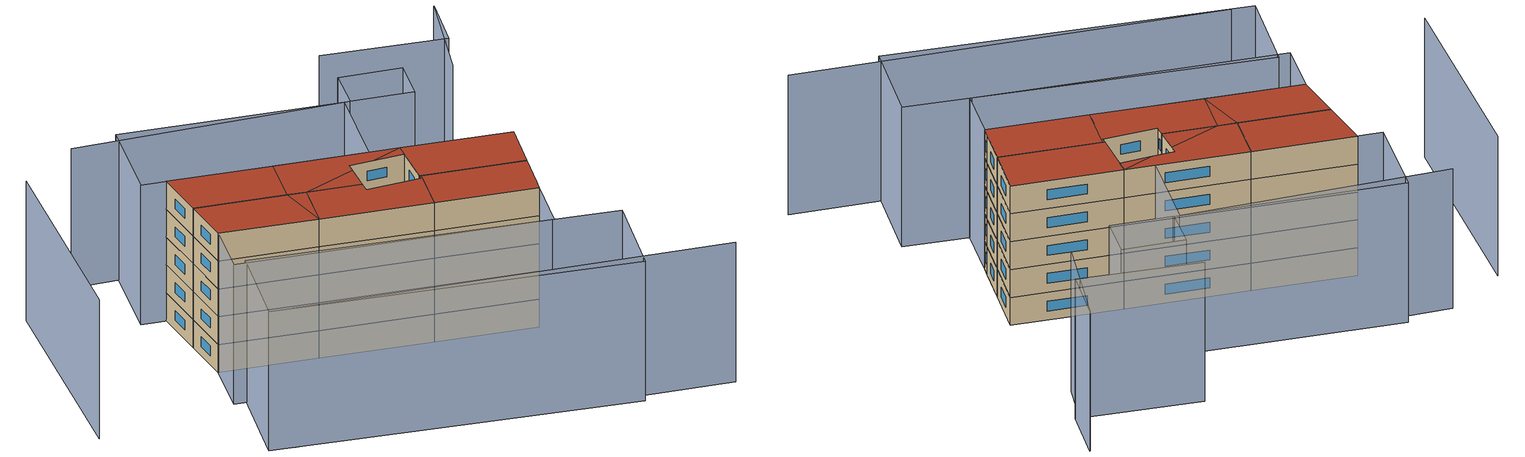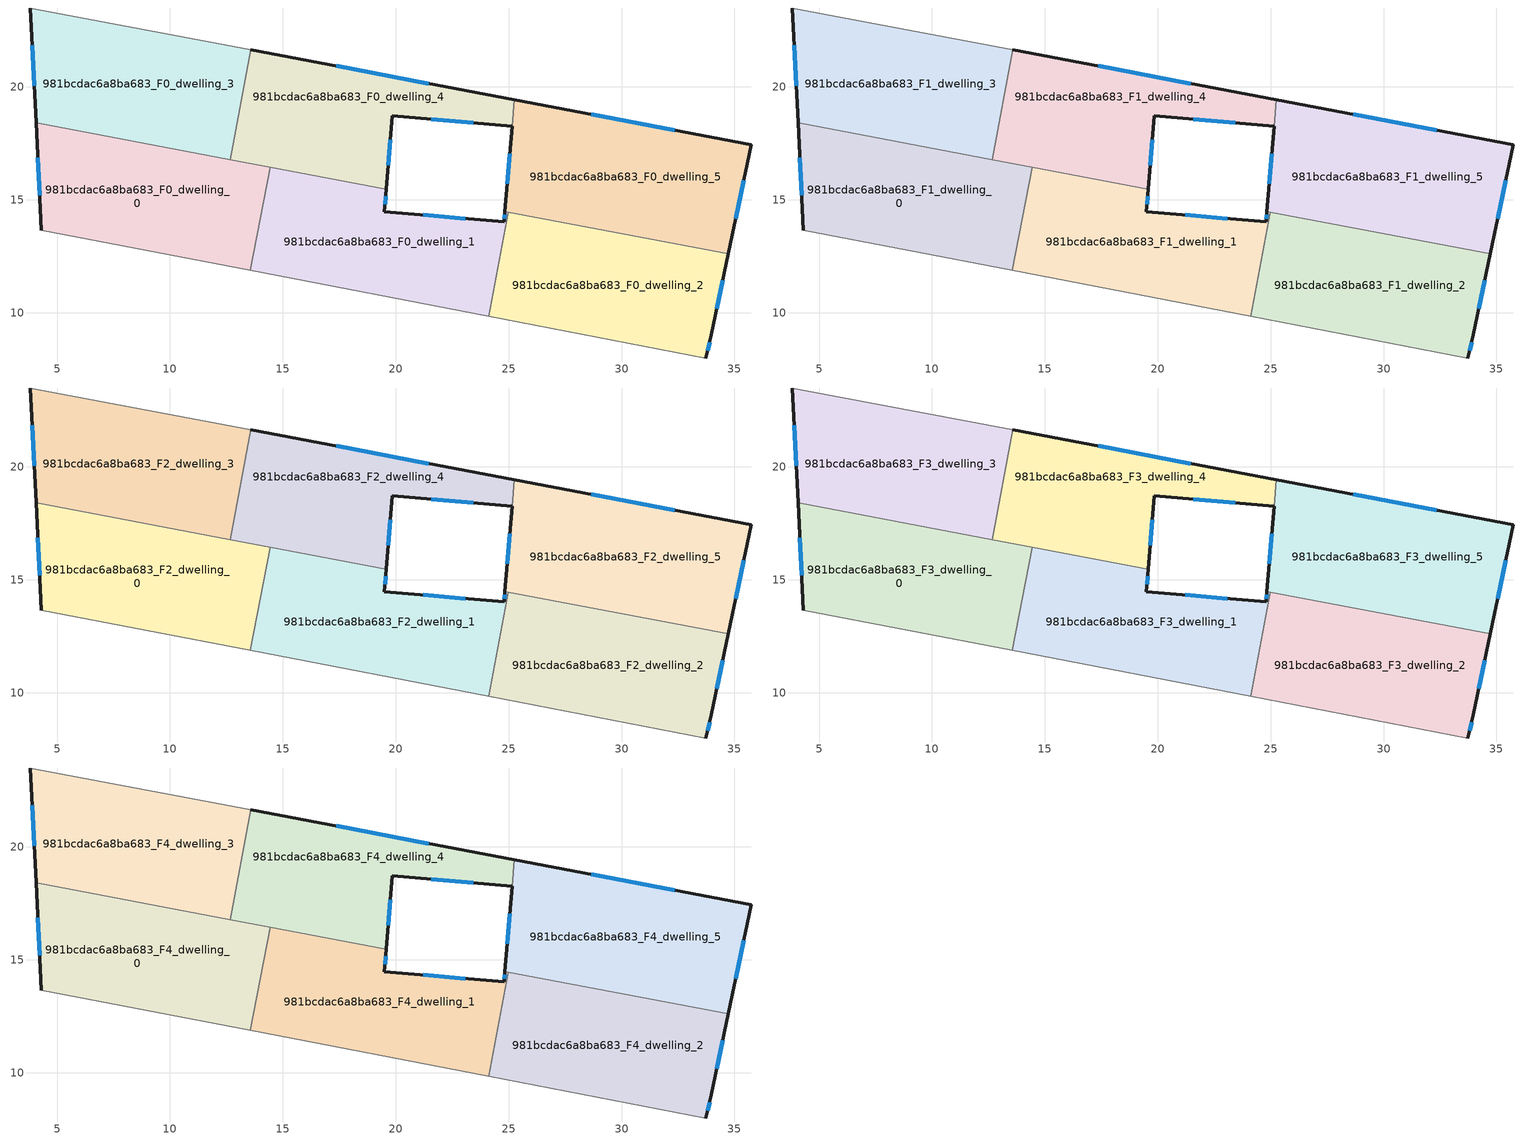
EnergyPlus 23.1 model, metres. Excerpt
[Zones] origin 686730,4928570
981bcdac6a8ba683_F0_dwelling_0
 floor ground (EU_floor_Construction): 12.67,16.78 13.57,11.87 4.3,13.66 4.07,18.41 z0; 14.43,16.44 13.57,11.87 12.67,16.78 z0
 wall outside (EU_wall_Construction): 4.07,18.41 4.31,13.66 z0:3
 wall adiabatic (EU_wall_Construction): 4.31,13.66 13.57,11.87 z0:3
 wall to 981bcdac6a8ba683_F0_dwelling_1 (EU_wall_Construction): 13.57,11.87 14.43,16.44 z0:3
 wall to 981bcdac6a8ba683_F0_dwelling_3 (EU_wall_Construction): 12.67,16.78 4.07,18.41 z0:3
 wall to 981bcdac6a8ba683_F0_dwelling_4 (EU_wall_Construction): 14.43,16.44 12.67,16.78 z0:3
 window (EU_Window_Construction): 4.14,16.87 4.23,15.2 z0.97:2.03
981bcdac6a8ba683_F0_dwelling_1
 floor ground (EU_floor_Construction): 24.84,14.47 24.99,14.44 24.12,9.84 13.57,11.87 14.43,16.44 19.58,15.47 19.5,14.47 24.8,14.02 z0
 wall outside (EU_wall_Construction): 24.8,14.02 19.5,14.47 19.58,15.47 / 24.8,14.02 24.84,14.47 z0:3
 wall adiabatic (EU_wall_Construction): 13.57,11.87 24.12,9.84 z0:3
 wall to 981bcdac6a8ba683_F0_dwelling_2 (EU_wall_Construction): 24.12,9.84 24.99,14.44 z0:3
 wall to 981bcdac6a8ba683_F0_dwelling_4 (EU_wall_Construction): 19.58,15.47 14.43,16.44 z0:3
 wall to 981bcdac6a8ba683_F0_dwelling_5 (EU_wall_Construction): 24.99,14.44 24.84,14.47 z0:3
 window (EU_Window_Construction): 19.53,14.8 19.55,15.15 / 23.08,14.17 21.22,14.33 / 24.81,14.17 24.82,14.33 z0.97:2.03
981bcdac6a8ba683_F0_dwelling_2
 floor ground (EU_floor_Construction): 34.73,12.6 33.98,9.01 33.74,7.99 24.12,9.84 24.99,14.44 z0
 wall outside (EU_wall_Construction): 33.74,7.99 33.98,9.01 34.73,12.6 z0:3
 wall adiabatic (EU_wall_Construction): 24.12,9.84 33.74,7.99 z0:3
 wall to 981bcdac6a8ba683_F0_dwelling_5 (EU_wall_Construction): 34.73,12.6 24.99,14.44 z0:3
 window (EU_Window_Construction): 34.22,10.18 34.49,11.44 / 33.82,8.32 33.9,8.68 z0.97:2.03
981bcdac6a8ba683_F0_dwelling_3
 floor ground (EU_floor_Construction): 13.59,21.64 12.67,16.78 4.07,18.41 3.81,23.49 z0
 wall outside (EU_wall_Construction): 3.81,23.49 4.07,18.41 z0:3
 wall adiabatic (EU_wall_Construction): 13.59,21.64 3.81,23.49 z0:3
 wall to 981bcdac6a8ba683_F0_dwelling_4 (EU_wall_Construction): 12.67,16.78 13.59,21.64 z0:3
 window (EU_Window_Construction): 3.89,21.84 3.98,20.06 z0.97:2.03
981bcdac6a8ba683_F0_dwelling_4
 floor ground (EU_floor_Construction): 25.25,19.43 25.15,18.26 19.85,18.71 19.74,17.34 14.43,16.44 12.67,16.78 13.59,21.64 z0; 19.74,17.34 19.58,15.47 14.43,16.44 z0
 wall outside (EU_wall_Construction): 25.25,19.43 13.59,21.64 / 19.58,15.47 19.85,18.71 25.15,18.26 z0:3
 wall to 981bcdac6a8ba683_F0_dwelling_5 (EU_wall_Construction): 25.16,18.26 25.26,19.43 z0:3
 window (EU_Window_Construction): 21.47,20.15 17.37,20.93 / 21.57,18.57 23.43,18.41 / 19.67,16.52 19.76,17.66 z0.97:2.03
981bcdac6a8ba683_F0_dwelling_5
 floor ground (EU_floor_Construction): 35.75,17.44 34.73,12.6 24.84,14.47 25.26,19.43 z0
 wall outside (EU_wall_Construction): 34.73,12.6 35.75,17.44 25.26,19.43 / 25.16,18.26 24.84,14.47 z0:3
 window (EU_Window_Construction): 32.35,18.09 28.66,18.79 / 35.06,14.17 35.42,15.87 / 25.05,17.03 24.94,15.7 z0.97:2.03
981bcdac6a8ba683_F1_dwelling_0
 floor to 981bcdac6a8ba683_F0_dwelling_0 (EU_floor_Construction): 12.67,16.78 13.57,11.87 4.3,13.66 4.07,18.41 z3; 14.43,16.44 13.57,11.87 12.67,16.78 z3
 wall outside (EU_wall_Construction): 4.07,18.41 4.31,13.66 z3:6
 wall adiabatic (EU_wall_Construction): 4.31,13.66 13.57,11.87 z3:6
 wall to 981bcdac6a8ba683_F1_dwelling_1 (EU_wall_Construction): 13.57,11.87 14.43,16.44 z3:6
 wall to 981bcdac6a8ba683_F1_dwelling_3 (EU_wall_Construction): 12.67,16.78 4.07,18.41 z3:6
 wall to 981bcdac6a8ba683_F1_dwelling_4 (EU_wall_Construction): 14.43,16.44 12.67,16.78 z3:6
 window (EU_Window_Construction): 4.14,16.87 4.23,15.2 z3.97:5.03
981bcdac6a8ba683_F1_dwelling_1
 floor to 981bcdac6a8ba683_F0_dwelling_1 (EU_floor_Construction): 24.84,14.47 24.99,14.44 24.12,9.84 13.57,11.87 14.43,16.44 19.58,15.47 19.5,14.47 24.8,14.02 z3
 wall outside (EU_wall_Construction): 24.8,14.02 19.5,14.47 19.58,15.47 / 24.8,14.02 24.84,14.47 z3:6
 wall adiabatic (EU_wall_Construction): 13.57,11.87 24.12,9.84 z3:6
 wall to 981bcdac6a8ba683_F1_dwelling_2 (EU_wall_Construction): 24.12,9.84 24.99,14.44 z3:6
 wall to 981bcdac6a8ba683_F1_dwelling_4 (EU_wall_Construction): 19.58,15.47 14.43,16.44 z3:6
 wall to 981bcdac6a8ba683_F1_dwelling_5 (EU_wall_Construction): 24.99,14.44 24.84,14.47 z3:6
 window (EU_Window_Construction): 19.53,14.8 19.55,15.15 / 23.08,14.17 21.22,14.33 / 24.81,14.17 24.82,14.33 z3.97:5.03
981bcdac6a8ba683_F1_dwelling_2
 floor to 981bcdac6a8ba683_F0_dwelling_2 (EU_floor_Construction): 34.73,12.6 33.98,9.01 33.74,7.99 24.12,9.84 24.99,14.44 z3
 wall outside (EU_wall_Construction): 33.74,7.99 33.98,9.01 34.73,12.6 z3:6
 wall adiabatic (EU_wall_Construction): 24.12,9.84 33.74,7.99 z3:6
 wall to 981bcdac6a8ba683_F1_dwelling_5 (EU_wall_Construction): 34.73,12.6 24.99,14.44 z3:6
 window (EU_Window_Construction): 34.22,10.18 34.49,11.44 / 33.82,8.32 33.9,8.68 z3.97:5.03
981bcdac6a8ba683_F1_dwelling_3
 floor to 981bcdac6a8ba683_F0_dwelling_3 (EU_floor_Construction): 13.59,21.64 12.67,16.78 4.07,18.41 3.81,23.49 z3
 wall outside (EU_wall_Construction): 3.81,23.49 4.07,18.41 z3:6
 wall adiabatic (EU_wall_Construction): 13.59,21.64 3.81,23.49 z3:6
 wall to 981bcdac6a8ba683_F1_dwelling_4 (EU_wall_Construction): 12.67,16.78 13.59,21.64 z3:6
 window (EU_Window_Construction): 3.89,21.84 3.98,20.06 z3.97:5.03
981bcdac6a8ba683_F1_dwelling_4
 floor to 981bcdac6a8ba683_F0_dwelling_4 (EU_floor_Construction): 25.25,19.43 21.99,18.53 19.85,18.71 19.78,17.92 14.43,16.44 12.67,16.78 13.59,21.64 z3; 19.74,17.34 19.58,15.47 14.43,16.44 z3; 25.25,19.43 25.15,18.26 21.99,18.53 z3; 19.78,17.92 19.74,17.34 14.43,16.44 z3
 wall outside (EU_wall_Construction): 25.25,19.43 13.59,21.64 / 19.58,15.47 19.85,18.71 25.15,18.26 z3:6
 wall to 981bcdac6a8ba683_F1_dwelling_5 (EU_wall_Construction): 25.16,18.26 25.26,19.43 z3:6
 window (EU_Window_Construction): 21.47,20.15 17.37,20.93 / 21.57,18.57 23.43,18.41 / 19.67,16.52 19.76,17.66 z3.97:5.03
981bcdac6a8ba683_F1_dwelling_5
 floor to 981bcdac6a8ba683_F0_dwelling_5 (EU_floor_Construction): 35.75,17.44 34.73,12.6 24.84,14.47 25.26,19.43 z3
 wall outside (EU_wall_Construction): 34.73,12.6 35.75,17.44 25.26,19.43 / 25.16,18.26 24.84,14.47 z3:6
 window (EU_Window_Construction): 32.35,18.09 28.66,18.79 / 35.06,14.17 35.42,15.87 / 25.05,17.03 24.94,15.7 z3.97:5.03
981bcdac6a8ba683_F2_dwelling_0
 floor to 981bcdac6a8ba683_F1_dwelling_0 (EU_floor_Construction): 12.67,16.78 13.57,11.87 4.3,13.66 4.07,18.41 z6; 14.43,16.44 13.57,11.87 12.67,16.78 z6
 wall outside (EU_wall_Construction): 4.07,18.41 4.31,13.66 z6:9
 wall adiabatic (EU_wall_Construction): 4.31,13.66 13.57,11.87 z6:9
 wall to 981bcdac6a8ba683_F2_dwelling_1 (EU_wall_Construction): 13.57,11.87 14.43,16.44 z6:9
 wall to 981bcdac6a8ba683_F2_dwelling_3 (EU_wall_Construction): 12.67,16.78 4.07,18.41 z6:9
 wall to 981bcdac6a8ba683_F2_dwelling_4 (EU_wall_Construction): 14.43,16.44 12.67,16.78 z6:9
 window (EU_Window_Construction): 4.14,16.87 4.23,15.2 z6.97:8.03
981bcdac6a8ba683_F2_dwelling_1
 floor to 981bcdac6a8ba683_F1_dwelling_1 (EU_floor_Construction): 24.84,14.47 24.99,14.44 24.12,9.84 13.57,11.87 14.43,16.44 19.58,15.47 19.5,14.47 24.8,14.02 z6
 wall outside (EU_wall_Construction): 24.8,14.02 19.5,14.47 19.58,15.47 / 24.8,14.02 24.84,14.47 z6:9
 wall adiabatic (EU_wall_Construction): 13.57,11.87 24.12,9.84 z6:9
 wall to 981bcdac6a8ba683_F2_dwelling_2 (EU_wall_Construction): 24.12,9.84 24.99,14.44 z6:9
 wall to 981bcdac6a8ba683_F2_dwelling_4 (EU_wall_Construction): 19.58,15.47 14.43,16.44 z6:9
 wall to 981bcdac6a8ba683_F2_dwelling_5 (EU_wall_Construction): 24.99,14.44 24.84,14.47 z6:9
 window (EU_Window_Construction): 19.53,14.8 19.55,15.15 / 23.08,14.17 21.22,14.33 / 24.81,14.17 24.82,14.33 z6.97:8.03
981bcdac6a8ba683_F2_dwelling_2
 floor to 981bcdac6a8ba683_F1_dwelling_2 (EU_floor_Construction): 34.73,12.6 33.98,9.01 33.74,7.99 24.12,9.84 24.99,14.44 z6
 wall outside (EU_wall_Construction): 33.74,7.99 33.98,9.01 34.73,12.6 z6:9
 wall adiabatic (EU_wall_Construction): 24.12,9.84 33.74,7.99 z6:9
 wall to 981bcdac6a8ba683_F2_dwelling_5 (EU_wall_Construction): 34.73,12.6 24.99,14.44 z6:9
 window (EU_Window_Construction): 34.22,10.18 34.49,11.44 / 33.82,8.32 33.9,8.68 z6.97:8.03
981bcdac6a8ba683_F2_dwelling_3
 floor to 981bcdac6a8ba683_F1_dwelling_3 (EU_floor_Construction): 13.59,21.64 12.67,16.78 4.07,18.41 3.81,23.49 z6
 wall outside (EU_wall_Construction): 3.81,23.49 4.07,18.41 z6:9
 wall adiabatic (EU_wall_Construction): 13.59,21.64 3.81,23.49 z6:9
 wall to 981bcdac6a8ba683_F2_dwelling_4 (EU_wall_Construction): 12.67,16.78 13.59,21.64 z6:9
 window (EU_Window_Construction): 3.89,21.84 3.98,20.06 z6.97:8.03
981bcdac6a8ba683_F2_dwelling_4
 floor to 981bcdac6a8ba683_F1_dwelling_4 (EU_floor_Construction): 25.25,19.43 21.99,18.53 19.85,18.71 19.78,17.92 14.43,16.44 12.67,16.78 13.59,21.64 z6; 19.74,17.34 19.58,15.47 14.43,16.44 z6; 25.25,19.43 25.15,18.26 21.99,18.53 z6; 19.78,17.92 19.74,17.34 14.43,16.44 z6
 wall outside (EU_wall_Construction): 25.25,19.43 13.59,21.64 / 19.58,15.47 19.85,18.71 25.15,18.26 z6:9
 wall to 981bcdac6a8ba683_F2_dwelling_5 (EU_wall_Construction): 25.16,18.26 25.26,19.43 z6:9
 window (EU_Window_Construction): 21.47,20.15 17.37,20.93 / 21.57,18.57 23.43,18.41 / 19.67,16.52 19.76,17.66 z6.97:8.03
981bcdac6a8ba683_F2_dwelling_5
 floor to 981bcdac6a8ba683_F1_dwelling_5 (EU_floor_Construction): 35.75,17.44 34.73,12.6 24.84,14.47 25.26,19.43 z6
 wall outside (EU_wall_Construction): 34.73,12.6 35.75,17.44 25.26,19.43 / 25.16,18.26 24.84,14.47 z6:9
 window (EU_Window_Construction): 32.35,18.09 28.66,18.79 / 35.06,14.17 35.42,15.87 / 25.05,17.03 24.94,15.7 z6.97:8.03
981bcdac6a8ba683_F3_dwelling_0
 floor to 981bcdac6a8ba683_F2_dwelling_0 (EU_floor_Construction): 12.67,16.78 13.57,11.87 4.3,13.66 4.07,18.41 z9; 14.43,16.44 13.57,11.87 12.67,16.78 z9
 wall outside (EU_wall_Construction): 4.07,18.41 4.31,13.66 z9:12
 wall adiabatic (EU_wall_Construction): 4.31,13.66 13.57,11.87 z9:12
 wall to 981bcdac6a8ba683_F3_dwelling_1 (EU_wall_Construction): 13.57,11.87 14.43,16.44 z9:12
 wall to 981bcdac6a8ba683_F3_dwelling_3 (EU_wall_Construction): 12.67,16.78 4.07,18.41 z9:12
 wall to 981bcdac6a8ba683_F3_dwelling_4 (EU_wall_Construction): 14.43,16.44 12.67,16.78 z9:12
 window (EU_Window_Construction): 4.14,16.87 4.23,15.2 z9.97:11.03
981bcdac6a8ba683_F3_dwelling_1
 floor to 981bcdac6a8ba683_F2_dwelling_1 (EU_floor_Construction): 24.84,14.47 24.99,14.44 24.12,9.84 13.57,11.87 14.43,16.44 19.58,15.47 19.5,14.47 24.8,14.02 z9
 wall outside (EU_wall_Construction): 24.8,14.02 19.5,14.47 19.58,15.47 / 24.8,14.02 24.84,14.47 z9:12
 wall adiabatic (EU_wall_Construction): 13.57,11.87 24.12,9.84 z9:12
 wall to 981bcdac6a8ba683_F3_dwelling_2 (EU_wall_Construction): 24.12,9.84 24.99,14.44 z9:12
 wall to 981bcdac6a8ba683_F3_dwelling_4 (EU_wall_Construction): 19.58,15.47 14.43,16.44 z9:12
 wall to 981bcdac6a8ba683_F3_dwelling_5 (EU_wall_Construction): 24.99,14.44 24.84,14.47 z9:12
 window (EU_Window_Construction): 19.53,14.8 19.55,15.15 / 23.08,14.17 21.22,14.33 / 24.81,14.17 24.82,14.33 z9.97:11.03
981bcdac6a8ba683_F3_dwelling_2
 floor to 981bcdac6a8ba683_F2_dwelling_2 (EU_floor_Construction): 34.73,12.6 33.98,9.01 33.74,7.99 24.12,9.84 24.99,14.44 z9
 wall outside (EU_wall_Construction): 33.74,7.99 33.98,9.01 34.73,12.6 z9:12
 wall adiabatic (EU_wall_Construction): 24.12,9.84 33.74,7.99 z9:12
 wall to 981bcdac6a8ba683_F3_dwelling_5 (EU_wall_Construction): 34.73,12.6 24.99,14.44 z9:12
 window (EU_Window_Construction): 34.22,10.18 34.49,11.44 / 33.82,8.32 33.9,8.68 z9.97:11.03
981bcdac6a8ba683_F3_dwelling_3
 floor to 981bcdac6a8ba683_F2_dwelling_3 (EU_floor_Construction): 13.59,21.64 12.67,16.78 4.07,18.41 3.81,23.49 z9
 wall outside (EU_wall_Construction): 3.81,23.49 4.07,18.41 z9:12
 wall adiabatic (EU_wall_Construction): 13.59,21.64 3.81,23.49 z9:12
 wall to 981bcdac6a8ba683_F3_dwelling_4 (EU_wall_Construction): 12.67,16.78 13.59,21.64 z9:12
 window (EU_Window_Construction): 3.89,21.84 3.98,20.06 z9.97:11.03
981bcdac6a8ba683_F3_dwelling_4
 floor to 981bcdac6a8ba683_F2_dwelling_4 (EU_floor_Construction): 25.25,19.43 21.99,18.53 19.85,18.71 19.78,17.92 14.43,16.44 12.67,16.78 13.59,21.64 z9; 19.74,17.34 19.58,15.47 14.43,16.44 z9; 25.25,19.43 25.15,18.26 21.99,18.53 z9; 19.78,17.92 19.74,17.34 14.43,16.44 z9
 wall outside (EU_wall_Construction): 25.25,19.43 13.59,21.64 / 19.58,15.47 19.85,18.71 25.15,18.26 z9:12
 wall to 981bcdac6a8ba683_F3_dwelling_5 (EU_wall_Construction): 25.16,18.26 25.26,19.43 z9:12
 window (EU_Window_Construction): 21.47,20.15 17.37,20.93 / 21.57,18.57 23.43,18.41 / 19.67,16.52 19.76,17.66 z9.97:11.03
981bcdac6a8ba683_F3_dwelling_5
 floor to 981bcdac6a8ba683_F2_dwelling_5 (EU_floor_Construction): 35.75,17.44 34.73,12.6 24.84,14.47 25.26,19.43 z9
 wall outside (EU_wall_Construction): 34.73,12.6 35.75,17.44 25.26,19.43 / 25.16,18.26 24.84,14.47 z9:12
 window (EU_Window_Construction): 32.35,18.09 28.66,18.79 / 35.06,14.17 35.42,15.87 / 25.05,17.03 24.94,15.7 z9.97:11.03
981bcdac6a8ba683_F4_dwelling_0
 floor to 981bcdac6a8ba683_F3_dwelling_0 (EU_floor_Construction): 12.67,16.78 13.57,11.87 4.3,13.66 4.07,18.41 z12; 14.43,16.44 13.57,11.87 12.67,16.78 z12
 wall outside (EU_wall_Construction): 4.07,18.41 4.31,13.66 z12:15
 wall adiabatic (EU_wall_Construction): 4.31,13.66 13.57,11.87 z12:15
 wall to 981bcdac6a8ba683_F4_dwelling_1 (EU_wall_Construction): 13.57,11.87 14.43,16.44 z12:15
 wall to 981bcdac6a8ba683_F4_dwelling_3 (EU_wall_Construction): 12.67,16.78 4.07,18.41 z12:15
 wall to 981bcdac6a8ba683_F4_dwelling_4 (EU_wall_Construction): 14.43,16.44 12.67,16.78 z12:15
 window (EU_Window_Construction): 4.14,16.87 4.23,15.2 z12.97:14.03
 roof outside (EU_roof_Construction): 13.57,11.87 12.67,16.78 4.07,18.41 4.3,13.66 z15; 13.57,11.87 14.43,16.44 12.67,16.78 z15
981bcdac6a8ba683_F4_dwelling_1
 floor to 981bcdac6a8ba683_F3_dwelling_1 (EU_floor_Construction): 24.84,14.47 24.99,14.44 24.12,9.84 13.57,11.87 14.43,16.44 19.58,15.47 19.5,14.47 24.8,14.02 z12
 wall outside (EU_wall_Construction): 24.8,14.02 19.5,14.47 19.58,15.47 / 24.8,14.02 24.84,14.47 z12:15
 wall adiabatic (EU_wall_Construction): 13.57,11.87 24.12,9.84 z12:15
 wall to 981bcdac6a8ba683_F4_dwelling_2 (EU_wall_Construction): 24.12,9.84 24.99,14.44 z12:15
 wall to 981bcdac6a8ba683_F4_dwelling_4 (EU_wall_Construction): 19.58,15.47 14.43,16.44 z12:15
 wall to 981bcdac6a8ba683_F4_dwelling_5 (EU_wall_Construction): 24.99,14.44 24.84,14.47 z12:15
 window (EU_Window_Construction): 19.53,14.8 19.55,15.15 / 23.08,14.17 21.22,14.33 / 24.81,14.17 24.82,14.33 z12.97:14.03
 roof outside (EU_roof_Construction): 24.12,9.84 24.99,14.44 24.84,14.47 24.8,14.02 19.5,14.47 19.58,15.47 14.43,16.44 13.57,11.87 z15
981bcdac6a8ba683_F4_dwelling_2
 floor to 981bcdac6a8ba683_F3_dwelling_2 (EU_floor_Construction): 34.73,12.6 33.98,9.01 33.74,7.99 24.12,9.84 24.99,14.44 z12
 wall outside (EU_wall_Construction): 33.74,7.99 33.98,9.01 34.73,12.6 z12:15
 wall adiabatic (EU_wall_Construction): 24.12,9.84 33.74,7.99 z12:15
 wall to 981bcdac6a8ba683_F4_dwelling_5 (EU_wall_Construction): 34.73,12.6 24.99,14.44 z12:15
 window (EU_Window_Construction): 34.22,10.18 34.49,11.44 / 33.82,8.32 33.9,8.68 z12.97:14.03
 roof outside (EU_roof_Construction): 33.74,7.99 33.98,9.01 34.73,12.6 24.99,14.44 24.12,9.84 z15
981bcdac6a8ba683_F4_dwelling_3
 floor to 981bcdac6a8ba683_F3_dwelling_3 (EU_floor_Construction): 13.59,21.64 12.67,16.78 4.07,18.41 3.81,23.49 z12
 wall outside (EU_wall_Construction): 3.81,23.49 4.07,18.41 z12:15
 wall adiabatic (EU_wall_Construction): 13.59,21.64 3.81,23.49 z12:15
 wall to 981bcdac6a8ba683_F4_dwelling_4 (EU_wall_Construction): 12.67,16.78 13.59,21.64 z12:15
 window (EU_Window_Construction): 3.89,21.84 3.98,20.06 z12.97:14.03
 roof outside (EU_roof_Construction): 12.67,16.78 13.59,21.64 3.81,23.49 4.07,18.41 z15
981bcdac6a8ba683_F4_dwelling_4
 floor to 981bcdac6a8ba683_F3_dwelling_4 (EU_floor_Construction): 25.25,19.43 21.99,18.53 19.85,18.71 19.78,17.92 14.43,16.44 12.67,16.78 13.59,21.64 z12; 19.74,17.34 19.58,15.47 14.43,16.44 z12; 25.25,19.43 25.15,18.26 21.99,18.53 z12; 19.78,17.92 19.74,17.34 14.43,16.44 z12
 wall outside (EU_wall_Construction): 25.25,19.43 13.59,21.64 / 19.58,15.47 19.85,18.71 25.15,18.26 z12:15
 wall to 981bcdac6a8ba683_F4_dwelling_5 (EU_wall_Construction): 25.16,18.26 25.26,19.43 z12:15
 window (EU_Window_Construction): 21.47,20.15 17.37,20.93 / 21.57,18.57 23.43,18.41 / 19.67,16.52 19.76,17.66 z12.97:14.03
 roof outside (EU_roof_Construction): 25.25,19.43 13.59,21.64 12.67,16.78 14.43,16.44 19.78,17.92 19.85,18.71 21.99,18.53 z15; 25.15,18.26 25.25,19.43 21.99,18.53 z15; 19.58,15.47 19.78,17.92 14.43,16.44 z15
981bcdac6a8ba683_F4_dwelling_5
 floor to 981bcdac6a8ba683_F3_dwelling_5 (EU_floor_Construction): 35.75,17.44 34.73,12.6 24.84,14.47 25.26,19.43 z12
 wall outside (EU_wall_Construction): 34.73,12.6 35.75,17.44 25.26,19.43 / 25.16,18.26 24.84,14.47 z12:15
 window (EU_Window_Construction): 32.35,18.09 28.66,18.79 / 35.06,14.17 35.42,15.87 / 25.05,17.03 24.94,15.7 z12.97:14.03
 roof outside (EU_roof_Construction): 34.73,12.6 35.75,17.44 25.26,19.43 24.84,14.47 z15
shading: 24.62,28.4 -1.65,32.09 / 5.01,-0.52 45.88,-7.89 / -7.64,28.98 -10.16,8.33 / 35.52,29.8 38.23,39.43 / 38.25,39.44 37.12,34 / 37.12,34 25.33,36.45 / 4.56,8.51 38.92,1.36 / 38.92,1.36 37.13,-7.23 / 37.13,-7.23 2.77,-0.08 / 2.77,-0.08 4.56,8.51 / 4.3,13.66 33.74,7.99 / 33.74,7.99 32.72,2.66 / 32.72,2.66 3.28,8.32 / 3.28,8.32 4.3,13.66 / 3.02,32.46 24.02,28.5 / 24.02,28.5 22.41,19.97 / 22.41,19.97 1.42,23.92 / 1.42,23.92 3.02,32.46 / 25.24,32.39 31.24,31.34 / 31.24,31.34 30.53,27.3 / 30.53,27.3 24.53,28.36 / 24.53,28.36 25.24,32.39 z0:15
[Building]
EU S2 Campaign: North Axis=0; Terrain=City; Solar Distribution=FullExterior
[Site:Location]
Bologna: Latitude=44.5; Longitude=11.25; Time Zone=1; Elevation=37
[SizingPeriod:WeatherFileDays]
AnnualSizingPeriod: Begin Month=1; Begin Day of Month=1; End Month=12; End Day of Month=31; Day of Week for Start Day=Monday; Use Weather File Daylight Saving Period=No; Use Weather File Rain and Snow Indicators=No
[MATERIAL]
EU_InternalMass_Material: Roughness=MediumRough; Thickness=0.1; Conductivity=1; Density=1800; Specific Heat=900; Thermal Absorptance=0.9; Solar Absorptance=0.7; Visible Absorptance=0.7
[MATERIAL:NOMASS] Roughness=MediumRough; Thermal Absorptance=0.9; Solar Absorptance=0.7; Visible Absorptance=0.7
Name | Thermal Resistance
EU_wall_NoMass | 0.779417
EU_roof_NoMass | 0.435466
EU_floor_NoMass | 0.588222
[WINDOWMATERIAL:SIMPLEGLAZINGSYSTEM]
EU_Window_SimpleGlazing: UFactor=5.16242; Solar Heat Gain Coefficient=0.85; Visible Transmittance=0.85
[CONSTRUCTION]
EU_wall_Construction: EU_wall_NoMass
EU_roof_Construction: EU_roof_NoMass
EU_floor_Construction: EU_floor_NoMass
EU_InternalMass_Construction: EU_InternalMass_Material
EU_Window_Construction: EU_Window_SimpleGlazing
[ZONE] Type=1; Multiplier=1; Ceiling Height=autocalculate; Floor Area=autocalculate; Part of Total Floor Area=Yes
Name | Volume
981bcdac6a8ba683_F0_dwelling_0; 981bcdac6a8ba683_F1_dwelling_0; 981bcdac6a8ba683_F2_dwelling_0; 981bcdac6a8ba683_F3_dwelling_0; 981bcdac6a8ba683_F4_dwelling_0 | 138.909
981bcdac6a8ba683_F0_dwelling_1; 981bcdac6a8ba683_F1_dwelling_1; 981bcdac6a8ba683_F2_dwelling_1; 981bcdac6a8ba683_F3_dwelling_1; 981bcdac6a8ba683_F4_dwelling_1 | 138.921
981bcdac6a8ba683_F0_dwelling_2; 981bcdac6a8ba683_F1_dwelling_2; 981bcdac6a8ba683_F2_dwelling_2; 981bcdac6a8ba683_F3_dwelling_2; 981bcdac6a8ba683_F4_dwelling_2 | 138.914
981bcdac6a8ba683_F0_dwelling_3; 981bcdac6a8ba683_F1_dwelling_3; 981bcdac6a8ba683_F2_dwelling_3; 981bcdac6a8ba683_F3_dwelling_3; 981bcdac6a8ba683_F4_dwelling_3 | 138.928
981bcdac6a8ba683_F0_dwelling_4; 981bcdac6a8ba683_F1_dwelling_4; 981bcdac6a8ba683_F2_dwelling_4; 981bcdac6a8ba683_F3_dwelling_4; 981bcdac6a8ba683_F4_dwelling_4 | 123.78
981bcdac6a8ba683_F0_dwelling_5; 981bcdac6a8ba683_F1_dwelling_5; 981bcdac6a8ba683_F2_dwelling_5; 981bcdac6a8ba683_F3_dwelling_5; 981bcdac6a8ba683_F4_dwelling_5 | 154.059
[INTERNALMASS] Construction=EU_InternalMass_Construction
Name | Zone or ZoneList | Surface Area
981bcdac6a8ba683_F0_dwelling_0_EU_InternalMass | 981bcdac6a8ba683_F0_dwelling_0 | 46.305
981bcdac6a8ba683_F0_dwelling_1_EU_InternalMass | 981bcdac6a8ba683_F0_dwelling_1 | 46.3081
981bcdac6a8ba683_F0_dwelling_2_EU_InternalMass | 981bcdac6a8ba683_F0_dwelling_2 | 46.3047
981bcdac6a8ba683_F0_dwelling_3_EU_InternalMass | 981bcdac6a8ba683_F0_dwelling_3 | 46.3103
981bcdac6a8ba683_F0_dwelling_4_EU_InternalMass | 981bcdac6a8ba683_F0_dwelling_4 | 41.2672
981bcdac6a8ba683_F0_dwelling_5_EU_InternalMass | 981bcdac6a8ba683_F0_dwelling_5 | 51.3562
981bcdac6a8ba683_F1_dwelling_0_EU_InternalMass | 981bcdac6a8ba683_F1_dwelling_0 | 46.305
981bcdac6a8ba683_F1_dwelling_1_EU_InternalMass | 981bcdac6a8ba683_F1_dwelling_1 | 46.3081
981bcdac6a8ba683_F1_dwelling_2_EU_InternalMass | 981bcdac6a8ba683_F1_dwelling_2 | 46.3047
981bcdac6a8ba683_F1_dwelling_3_EU_InternalMass | 981bcdac6a8ba683_F1_dwelling_3 | 46.3103
981bcdac6a8ba683_F1_dwelling_4_EU_InternalMass | 981bcdac6a8ba683_F1_dwelling_4 | 41.2672
981bcdac6a8ba683_F1_dwelling_5_EU_InternalMass | 981bcdac6a8ba683_F1_dwelling_5 | 51.3562
981bcdac6a8ba683_F2_dwelling_0_EU_InternalMass | 981bcdac6a8ba683_F2_dwelling_0 | 46.305
981bcdac6a8ba683_F2_dwelling_1_EU_InternalMass | 981bcdac6a8ba683_F2_dwelling_1 | 46.3081
981bcdac6a8ba683_F2_dwelling_2_EU_InternalMass | 981bcdac6a8ba683_F2_dwelling_2 | 46.3047
981bcdac6a8ba683_F2_dwelling_3_EU_InternalMass | 981bcdac6a8ba683_F2_dwelling_3 | 46.3103
981bcdac6a8ba683_F2_dwelling_4_EU_InternalMass | 981bcdac6a8ba683_F2_dwelling_4 | 41.2672
981bcdac6a8ba683_F2_dwelling_5_EU_InternalMass | 981bcdac6a8ba683_F2_dwelling_5 | 51.3562
981bcdac6a8ba683_F3_dwelling_0_EU_InternalMass | 981bcdac6a8ba683_F3_dwelling_0 | 46.305
981bcdac6a8ba683_F3_dwelling_1_EU_InternalMass | 981bcdac6a8ba683_F3_dwelling_1 | 46.3081
981bcdac6a8ba683_F3_dwelling_2_EU_InternalMass | 981bcdac6a8ba683_F3_dwelling_2 | 46.3047
981bcdac6a8ba683_F3_dwelling_3_EU_InternalMass | 981bcdac6a8ba683_F3_dwelling_3 | 46.3103
981bcdac6a8ba683_F3_dwelling_4_EU_InternalMass | 981bcdac6a8ba683_F3_dwelling_4 | 41.2672
981bcdac6a8ba683_F3_dwelling_5_EU_InternalMass | 981bcdac6a8ba683_F3_dwelling_5 | 51.3562
981bcdac6a8ba683_F4_dwelling_0_EU_InternalMass | 981bcdac6a8ba683_F4_dwelling_0 | 46.305
981bcdac6a8ba683_F4_dwelling_1_EU_InternalMass | 981bcdac6a8ba683_F4_dwelling_1 | 46.3081
981bcdac6a8ba683_F4_dwelling_2_EU_InternalMass | 981bcdac6a8ba683_F4_dwelling_2 | 46.3047
981bcdac6a8ba683_F4_dwelling_3_EU_InternalMass | 981bcdac6a8ba683_F4_dwelling_3 | 46.3103
981bcdac6a8ba683_F4_dwelling_4_EU_InternalMass | 981bcdac6a8ba683_F4_dwelling_4 | 41.2672
981bcdac6a8ba683_F4_dwelling_5_EU_InternalMass | 981bcdac6a8ba683_F4_dwelling_5 | 51.3562
[OTHEREQUIPMENT] Fuel Type=Electricity; Design Level Calculation Method=Watts/Area; Power per Zone Floor Area=1; Fraction Latent=0; Fraction Radiant=0; Fraction Lost=0; Carbon Dioxide Generation Rate=0; EndUse Subcategory=EU_Step8_InternalGains
Name | Zone or ZoneList or Space or SpaceList | Schedule
EU_Step8_InternalGain_981bcdac6a8ba683_F0_dwelling_0_f000 | 981bcdac6a8ba683_F0_dwelling_0 | EU_Step8_GainSchedule_981bcdac6a8ba683_F0_dwelling_0_f000
EU_Step8_InternalGain_981bcdac6a8ba683_F0_dwelling_1_f000 | 981bcdac6a8ba683_F0_dwelling_1 | EU_Step8_GainSchedule_981bcdac6a8ba683_F0_dwelling_1_f000
EU_Step8_InternalGain_981bcdac6a8ba683_F0_dwelling_2_f000 | 981bcdac6a8ba683_F0_dwelling_2 | EU_Step8_GainSchedule_981bcdac6a8ba683_F0_dwelling_2_f000
EU_Step8_InternalGain_981bcdac6a8ba683_F0_dwelling_3_f000 | 981bcdac6a8ba683_F0_dwelling_3 | EU_Step8_GainSchedule_981bcdac6a8ba683_F0_dwelling_3_f000
EU_Step8_InternalGain_981bcdac6a8ba683_F0_dwelling_4_f000 | 981bcdac6a8ba683_F0_dwelling_4 | EU_Step8_GainSchedule_981bcdac6a8ba683_F0_dwelling_4_f000
EU_Step8_InternalGain_981bcdac6a8ba683_F0_dwelling_5_f000 | 981bcdac6a8ba683_F0_dwelling_5 | EU_Step8_GainSchedule_981bcdac6a8ba683_F0_dwelling_5_f000
EU_Step8_InternalGain_981bcdac6a8ba683_F1_dwelling_0_f000 | 981bcdac6a8ba683_F1_dwelling_0 | EU_Step8_GainSchedule_981bcdac6a8ba683_F1_dwelling_0_f000
EU_Step8_InternalGain_981bcdac6a8ba683_F1_dwelling_1_f000 | 981bcdac6a8ba683_F1_dwelling_1 | EU_Step8_GainSchedule_981bcdac6a8ba683_F1_dwelling_1_f000
EU_Step8_InternalGain_981bcdac6a8ba683_F1_dwelling_2_f000 | 981bcdac6a8ba683_F1_dwelling_2 | EU_Step8_GainSchedule_981bcdac6a8ba683_F1_dwelling_2_f000
EU_Step8_InternalGain_981bcdac6a8ba683_F1_dwelling_3_f000 | 981bcdac6a8ba683_F1_dwelling_3 | EU_Step8_GainSchedule_981bcdac6a8ba683_F1_dwelling_3_f000
EU_Step8_InternalGain_981bcdac6a8ba683_F1_dwelling_4_f000 | 981bcdac6a8ba683_F1_dwelling_4 | EU_Step8_GainSchedule_981bcdac6a8ba683_F1_dwelling_4_f000
EU_Step8_InternalGain_981bcdac6a8ba683_F1_dwelling_5_f000 | 981bcdac6a8ba683_F1_dwelling_5 | EU_Step8_GainSchedule_981bcdac6a8ba683_F1_dwelling_5_f000
EU_Step8_InternalGain_981bcdac6a8ba683_F2_dwelling_0_f000 | 981bcdac6a8ba683_F2_dwelling_0 | EU_Step8_GainSchedule_981bcdac6a8ba683_F2_dwelling_0_f000
EU_Step8_InternalGain_981bcdac6a8ba683_F2_dwelling_1_f000 | 981bcdac6a8ba683_F2_dwelling_1 | EU_Step8_GainSchedule_981bcdac6a8ba683_F2_dwelling_1_f000
EU_Step8_InternalGain_981bcdac6a8ba683_F2_dwelling_2_f000 | 981bcdac6a8ba683_F2_dwelling_2 | EU_Step8_GainSchedule_981bcdac6a8ba683_F2_dwelling_2_f000
EU_Step8_InternalGain_981bcdac6a8ba683_F2_dwelling_3_f000 | 981bcdac6a8ba683_F2_dwelling_3 | EU_Step8_GainSchedule_981bcdac6a8ba683_F2_dwelling_3_f000
EU_Step8_InternalGain_981bcdac6a8ba683_F2_dwelling_4_f000 | 981bcdac6a8ba683_F2_dwelling_4 | EU_Step8_GainSchedule_981bcdac6a8ba683_F2_dwelling_4_f000
EU_Step8_InternalGain_981bcdac6a8ba683_F2_dwelling_5_f000 | 981bcdac6a8ba683_F2_dwelling_5 | EU_Step8_GainSchedule_981bcdac6a8ba683_F2_dwelling_5_f000
EU_Step8_InternalGain_981bcdac6a8ba683_F3_dwelling_0_f000 | 981bcdac6a8ba683_F3_dwelling_0 | EU_Step8_GainSchedule_981bcdac6a8ba683_F3_dwelling_0_f000
EU_Step8_InternalGain_981bcdac6a8ba683_F3_dwelling_1_f000 | 981bcdac6a8ba683_F3_dwelling_1 | EU_Step8_GainSchedule_981bcdac6a8ba683_F3_dwelling_1_f000
EU_Step8_InternalGain_981bcdac6a8ba683_F3_dwelling_2_f000 | 981bcdac6a8ba683_F3_dwelling_2 | EU_Step8_GainSchedule_981bcdac6a8ba683_F3_dwelling_2_f000
EU_Step8_InternalGain_981bcdac6a8ba683_F3_dwelling_3_f000 | 981bcdac6a8ba683_F3_dwelling_3 | EU_Step8_GainSchedule_981bcdac6a8ba683_F3_dwelling_3_f000
EU_Step8_InternalGain_981bcdac6a8ba683_F3_dwelling_4_f000 | 981bcdac6a8ba683_F3_dwelling_4 | EU_Step8_GainSchedule_981bcdac6a8ba683_F3_dwelling_4_f000
EU_Step8_InternalGain_981bcdac6a8ba683_F3_dwelling_5_f000 | 981bcdac6a8ba683_F3_dwelling_5 | EU_Step8_GainSchedule_981bcdac6a8ba683_F3_dwelling_5_f000
EU_Step8_InternalGain_981bcdac6a8ba683_F4_dwelling_0_f000 | 981bcdac6a8ba683_F4_dwelling_0 | EU_Step8_GainSchedule_981bcdac6a8ba683_F4_dwelling_0_f000
EU_Step8_InternalGain_981bcdac6a8ba683_F4_dwelling_1_f000 | 981bcdac6a8ba683_F4_dwelling_1 | EU_Step8_GainSchedule_981bcdac6a8ba683_F4_dwelling_1_f000
EU_Step8_InternalGain_981bcdac6a8ba683_F4_dwelling_2_f000 | 981bcdac6a8ba683_F4_dwelling_2 | EU_Step8_GainSchedule_981bcdac6a8ba683_F4_dwelling_2_f000
EU_Step8_InternalGain_981bcdac6a8ba683_F4_dwelling_3_f000 | 981bcdac6a8ba683_F4_dwelling_3 | EU_Step8_GainSchedule_981bcdac6a8ba683_F4_dwelling_3_f000
EU_Step8_InternalGain_981bcdac6a8ba683_F4_dwelling_4_f000 | 981bcdac6a8ba683_F4_dwelling_4 | EU_Step8_GainSchedule_981bcdac6a8ba683_F4_dwelling_4_f000
EU_Step8_InternalGain_981bcdac6a8ba683_F4_dwelling_5_f000 | 981bcdac6a8ba683_F4_dwelling_5 | EU_Step8_GainSchedule_981bcdac6a8ba683_F4_dwelling_5_f000
[ZONEVENTILATION:DESIGNFLOWRATE] Schedule=EU_AlwaysOn; Design Flow Rate Calculation Method=AirChanges/Hour; Air Changes per Hour=0.712058; Ventilation Type=Natural; Fan Pressure Rise=0; Fan Total Efficiency=1; Constant Term Coefficient=1; Temperature Term Coefficient=0; Velocity Term Coefficient=0; Velocity Squared Term Coefficient=0; Minimum Indoor Temperature=-100; Maximum Indoor Temperature=100; Delta Temperature=-100; Minimum Outdoor Temperature=-100; Maximum Outdoor Temperature=100; Maximum Wind Speed=40
Name | Zone or ZoneList or Space or SpaceList
EU_ConstantAir_981bcdac6a8ba683_F0_dwelling_0 | 981bcdac6a8ba683_F0_dwelling_0
EU_ConstantAir_981bcdac6a8ba683_F0_dwelling_1 | 981bcdac6a8ba683_F0_dwelling_1
EU_ConstantAir_981bcdac6a8ba683_F0_dwelling_2 | 981bcdac6a8ba683_F0_dwelling_2
EU_ConstantAir_981bcdac6a8ba683_F0_dwelling_3 | 981bcdac6a8ba683_F0_dwelling_3
EU_ConstantAir_981bcdac6a8ba683_F0_dwelling_4 | 981bcdac6a8ba683_F0_dwelling_4
EU_ConstantAir_981bcdac6a8ba683_F0_dwelling_5 | 981bcdac6a8ba683_F0_dwelling_5
EU_ConstantAir_981bcdac6a8ba683_F1_dwelling_0 | 981bcdac6a8ba683_F1_dwelling_0
EU_ConstantAir_981bcdac6a8ba683_F1_dwelling_1 | 981bcdac6a8ba683_F1_dwelling_1
EU_ConstantAir_981bcdac6a8ba683_F1_dwelling_2 | 981bcdac6a8ba683_F1_dwelling_2
EU_ConstantAir_981bcdac6a8ba683_F1_dwelling_3 | 981bcdac6a8ba683_F1_dwelling_3
EU_ConstantAir_981bcdac6a8ba683_F1_dwelling_4 | 981bcdac6a8ba683_F1_dwelling_4
EU_ConstantAir_981bcdac6a8ba683_F1_dwelling_5 | 981bcdac6a8ba683_F1_dwelling_5
EU_ConstantAir_981bcdac6a8ba683_F2_dwelling_0 | 981bcdac6a8ba683_F2_dwelling_0
EU_ConstantAir_981bcdac6a8ba683_F2_dwelling_1 | 981bcdac6a8ba683_F2_dwelling_1
EU_ConstantAir_981bcdac6a8ba683_F2_dwelling_2 | 981bcdac6a8ba683_F2_dwelling_2
EU_ConstantAir_981bcdac6a8ba683_F2_dwelling_3 | 981bcdac6a8ba683_F2_dwelling_3
EU_ConstantAir_981bcdac6a8ba683_F2_dwelling_4 | 981bcdac6a8ba683_F2_dwelling_4
EU_ConstantAir_981bcdac6a8ba683_F2_dwelling_5 | 981bcdac6a8ba683_F2_dwelling_5
EU_ConstantAir_981bcdac6a8ba683_F3_dwelling_0 | 981bcdac6a8ba683_F3_dwelling_0
EU_ConstantAir_981bcdac6a8ba683_F3_dwelling_1 | 981bcdac6a8ba683_F3_dwelling_1
EU_ConstantAir_981bcdac6a8ba683_F3_dwelling_2 | 981bcdac6a8ba683_F3_dwelling_2
EU_ConstantAir_981bcdac6a8ba683_F3_dwelling_3 | 981bcdac6a8ba683_F3_dwelling_3
EU_ConstantAir_981bcdac6a8ba683_F3_dwelling_4 | 981bcdac6a8ba683_F3_dwelling_4
EU_ConstantAir_981bcdac6a8ba683_F3_dwelling_5 | 981bcdac6a8ba683_F3_dwelling_5
EU_ConstantAir_981bcdac6a8ba683_F4_dwelling_0 | 981bcdac6a8ba683_F4_dwelling_0
EU_ConstantAir_981bcdac6a8ba683_F4_dwelling_1 | 981bcdac6a8ba683_F4_dwelling_1
EU_ConstantAir_981bcdac6a8ba683_F4_dwelling_2 | 981bcdac6a8ba683_F4_dwelling_2
EU_ConstantAir_981bcdac6a8ba683_F4_dwelling_3 | 981bcdac6a8ba683_F4_dwelling_3
EU_ConstantAir_981bcdac6a8ba683_F4_dwelling_4 | 981bcdac6a8ba683_F4_dwelling_4
EU_ConstantAir_981bcdac6a8ba683_F4_dwelling_5 | 981bcdac6a8ba683_F4_dwelling_5
[HVACTEMPLATE:THERMOSTAT] Constant Heating Setpoint=20; Constant Cooling Setpoint=50
EU_HeatOnly_981bcdac6a8ba683_F0_dwelling_0; EU_HeatOnly_981bcdac6a8ba683_F0_dwelling_1; EU_HeatOnly_981bcdac6a8ba683_F0_dwelling_2; EU_HeatOnly_981bcdac6a8ba683_F0_dwelling_3; EU_HeatOnly_981bcdac6a8ba683_F0_dwelling_4; EU_HeatOnly_981bcdac6a8ba683_F0_dwelling_5; EU_HeatOnly_981bcdac6a8ba683_F1_dwelling_0; EU_HeatOnly_981bcdac6a8ba683_F1_dwelling_1; EU_HeatOnly_981bcdac6a8ba683_F1_dwelling_2; EU_HeatOnly_981bcdac6a8ba683_F1_dwelling_3; EU_HeatOnly_981bcdac6a8ba683_F1_dwelling_4; EU_HeatOnly_981bcdac6a8ba683_F1_dwelling_5; EU_HeatOnly_981bcdac6a8ba683_F2_dwelling_0; EU_HeatOnly_981bcdac6a8ba683_F2_dwelling_1; EU_HeatOnly_981bcdac6a8ba683_F2_dwelling_2; EU_HeatOnly_981bcdac6a8ba683_F2_dwelling_3; EU_HeatOnly_981bcdac6a8ba683_F2_dwelling_4; EU_HeatOnly_981bcdac6a8ba683_F2_dwelling_5; EU_HeatOnly_981bcdac6a8ba683_F3_dwelling_0; EU_HeatOnly_981bcdac6a8ba683_F3_dwelling_1; EU_HeatOnly_981bcdac6a8ba683_F3_dwelling_2; EU_HeatOnly_981bcdac6a8ba683_F3_dwelling_3; EU_HeatOnly_981bcdac6a8ba683_F3_dwelling_4; EU_HeatOnly_981bcdac6a8ba683_F3_dwelling_5; EU_HeatOnly_981bcdac6a8ba683_F4_dwelling_0; EU_HeatOnly_981bcdac6a8ba683_F4_dwelling_1; EU_HeatOnly_981bcdac6a8ba683_F4_dwelling_2; EU_HeatOnly_981bcdac6a8ba683_F4_dwelling_3; EU_HeatOnly_981bcdac6a8ba683_F4_dwelling_4; EU_HeatOnly_981bcdac6a8ba683_F4_dwelling_5
[HVACTEMPLATE:ZONE:IDEALLOADSAIRSYSTEM] System Availability Schedule=EU_AlwaysOn; Maximum Heating Supply Air Temperature=50; Minimum Cooling Supply Air Temperature=13; Maximum Heating Supply Air Humidity Ratio=0.0156; Minimum Cooling Supply Air Humidity Ratio=0.0077; Heating Limit=NoLimit; Cooling Limit=NoLimit; Heating Availability Schedule=EU_AlwaysOn; Cooling Availability Schedule=EU_CoolingOff; Dehumidification Control Type=ConstantSensibleHeatRatio; Cooling Sensible Heat Ratio=0.7; Dehumidification Setpoint=60; Humidification Control Type=None; Humidification Setpoint=30; Outdoor Air Method=None; Outdoor Air Flow Rate per Person=0.00944; Outdoor Air Flow Rate per Zone Floor Area=0; Outdoor Air Flow Rate per Zone=0; Demand Controlled Ventilation Type=None; Outdoor Air Economizer Type=NoEconomizer; Heat Recovery Type=None; Sensible Heat Recovery Effectiveness=0.7; Latent Heat Recovery Effectiveness=0.65
Name | Template Thermostat
981bcdac6a8ba683_F0_dwelling_0 | EU_HeatOnly_981bcdac6a8ba683_F0_dwelling_0
981bcdac6a8ba683_F0_dwelling_1 | EU_HeatOnly_981bcdac6a8ba683_F0_dwelling_1
981bcdac6a8ba683_F0_dwelling_2 | EU_HeatOnly_981bcdac6a8ba683_F0_dwelling_2
981bcdac6a8ba683_F0_dwelling_3 | EU_HeatOnly_981bcdac6a8ba683_F0_dwelling_3
981bcdac6a8ba683_F0_dwelling_4 | EU_HeatOnly_981bcdac6a8ba683_F0_dwelling_4
981bcdac6a8ba683_F0_dwelling_5 | EU_HeatOnly_981bcdac6a8ba683_F0_dwelling_5
981bcdac6a8ba683_F1_dwelling_0 | EU_HeatOnly_981bcdac6a8ba683_F1_dwelling_0
981bcdac6a8ba683_F1_dwelling_1 | EU_HeatOnly_981bcdac6a8ba683_F1_dwelling_1
981bcdac6a8ba683_F1_dwelling_2 | EU_HeatOnly_981bcdac6a8ba683_F1_dwelling_2
981bcdac6a8ba683_F1_dwelling_3 | EU_HeatOnly_981bcdac6a8ba683_F1_dwelling_3
981bcdac6a8ba683_F1_dwelling_4 | EU_HeatOnly_981bcdac6a8ba683_F1_dwelling_4
981bcdac6a8ba683_F1_dwelling_5 | EU_HeatOnly_981bcdac6a8ba683_F1_dwelling_5
981bcdac6a8ba683_F2_dwelling_0 | EU_HeatOnly_981bcdac6a8ba683_F2_dwelling_0
981bcdac6a8ba683_F2_dwelling_1 | EU_HeatOnly_981bcdac6a8ba683_F2_dwelling_1
981bcdac6a8ba683_F2_dwelling_2 | EU_HeatOnly_981bcdac6a8ba683_F2_dwelling_2
981bcdac6a8ba683_F2_dwelling_3 | EU_HeatOnly_981bcdac6a8ba683_F2_dwelling_3
981bcdac6a8ba683_F2_dwelling_4 | EU_HeatOnly_981bcdac6a8ba683_F2_dwelling_4
981bcdac6a8ba683_F2_dwelling_5 | EU_HeatOnly_981bcdac6a8ba683_F2_dwelling_5
981bcdac6a8ba683_F3_dwelling_0 | EU_HeatOnly_981bcdac6a8ba683_F3_dwelling_0
981bcdac6a8ba683_F3_dwelling_1 | EU_HeatOnly_981bcdac6a8ba683_F3_dwelling_1
981bcdac6a8ba683_F3_dwelling_2 | EU_HeatOnly_981bcdac6a8ba683_F3_dwelling_2
981bcdac6a8ba683_F3_dwelling_3 | EU_HeatOnly_981bcdac6a8ba683_F3_dwelling_3
981bcdac6a8ba683_F3_dwelling_4 | EU_HeatOnly_981bcdac6a8ba683_F3_dwelling_4
981bcdac6a8ba683_F3_dwelling_5 | EU_HeatOnly_981bcdac6a8ba683_F3_dwelling_5
981bcdac6a8ba683_F4_dwelling_0 | EU_HeatOnly_981bcdac6a8ba683_F4_dwelling_0
981bcdac6a8ba683_F4_dwelling_1 | EU_HeatOnly_981bcdac6a8ba683_F4_dwelling_1
981bcdac6a8ba683_F4_dwelling_2 | EU_HeatOnly_981bcdac6a8ba683_F4_dwelling_2
981bcdac6a8ba683_F4_dwelling_3 | EU_HeatOnly_981bcdac6a8ba683_F4_dwelling_3
981bcdac6a8ba683_F4_dwelling_4 | EU_HeatOnly_981bcdac6a8ba683_F4_dwelling_4
981bcdac6a8ba683_F4_dwelling_5 | EU_HeatOnly_981bcdac6a8ba683_F4_dwelling_5
[SIZING:ZONE] Zone Cooling Design Supply Air Temperature Input Method=SupplyAirTemperature; Zone Cooling Design Supply Air Temperature=13; Zone Heating Design Supply Air Temperature Input Method=SupplyAirTemperature; Zone Heating Design Supply Air Temperature=50; Zone Cooling Design Supply Air Humidity Ratio=0.008; Zone Heating Design Supply Air Humidity Ratio=0.008; Cooling Design Air Flow Method=DesignDay; Cooling Design Air Flow Rate=0; Cooling Minimum Air Flow per Zone Floor Area=0.000762; Cooling Minimum Air Flow=0; Cooling Minimum Air Flow Fraction=0.2; Heating Design Air Flow Method=DesignDay; Heating Design Air Flow Rate=0; Heating Maximum Air Flow per Zone Floor Area=0.002032; Heating Maximum Air Flow=0.141576; Heating Maximum Air Flow Fraction=0.3; Account for Dedicated Outdoor Air System=No; Dedicated Outdoor Air System Control Strategy=NeutralSupplyAir; Dedicated Outdoor Air Low Setpoint Temperature for Design=autosize; Dedicated Outdoor Air High Setpoint Temperature for Design=autosize; Zone Load Sizing Method=Sensible Load Only No Latent Load; Zone Latent Cooling Design Supply Air Humidity Ratio Input Method=HumidityRatioDifference; Zone Cooling Design Supply Air Humidity Ratio Difference=0.005; Zone Latent Heating Design Supply Air Humidity Ratio Input Method=HumidityRatioDifference; Zone Humidification Design Supply Air Humidity Ratio Difference=0.005
981bcdac6a8ba683_F0_dwelling_0; 981bcdac6a8ba683_F0_dwelling_1; 981bcdac6a8ba683_F0_dwelling_2; 981bcdac6a8ba683_F0_dwelling_3; 981bcdac6a8ba683_F0_dwelling_4; 981bcdac6a8ba683_F0_dwelling_5; 981bcdac6a8ba683_F1_dwelling_0; 981bcdac6a8ba683_F1_dwelling_1; 981bcdac6a8ba683_F1_dwelling_2; 981bcdac6a8ba683_F1_dwelling_3; 981bcdac6a8ba683_F1_dwelling_4; 981bcdac6a8ba683_F1_dwelling_5; 981bcdac6a8ba683_F2_dwelling_0; 981bcdac6a8ba683_F2_dwelling_1; 981bcdac6a8ba683_F2_dwelling_2; 981bcdac6a8ba683_F2_dwelling_3; 981bcdac6a8ba683_F2_dwelling_4; 981bcdac6a8ba683_F2_dwelling_5; 981bcdac6a8ba683_F3_dwelling_0; 981bcdac6a8ba683_F3_dwelling_1; 981bcdac6a8ba683_F3_dwelling_2; 981bcdac6a8ba683_F3_dwelling_3; 981bcdac6a8ba683_F3_dwelling_4; 981bcdac6a8ba683_F3_dwelling_5; 981bcdac6a8ba683_F4_dwelling_0; 981bcdac6a8ba683_F4_dwelling_1; 981bcdac6a8ba683_F4_dwelling_2; 981bcdac6a8ba683_F4_dwelling_3; 981bcdac6a8ba683_F4_dwelling_4; 981bcdac6a8ba683_F4_dwelling_5
[SCHEDULE:CONSTANT]
Name | Hourly Value
EU_AlwaysOn | 1
EU_CoolingOff | 0
[SCHEDULE:FILE] Column Number=1; Rows to Skip at Top=0; Number of Hours of Data=8760; Column Separator=Comma; Interpolate to Timestep=No; Minutes per Item=60; Adjust Schedule for Daylight Savings=Yes
Name | File
EU_Step8_GainSchedule_981bcdac6a8ba683_F0_dwelling_0_f000 | ../../schedules/981bcdac6a8ba683/981bcdac6a8ba683_F0_dwelling_0_f000_gain.csv
EU_Step8_GainSchedule_981bcdac6a8ba683_F0_dwelling_1_f000 | ../../schedules/981bcdac6a8ba683/981bcdac6a8ba683_F0_dwelling_1_f000_gain.csv
EU_Step8_GainSchedule_981bcdac6a8ba683_F0_dwelling_2_f000 | ../../schedules/981bcdac6a8ba683/981bcdac6a8ba683_F0_dwelling_2_f000_gain.csv
EU_Step8_GainSchedule_981bcdac6a8ba683_F0_dwelling_3_f000 | ../../schedules/981bcdac6a8ba683/981bcdac6a8ba683_F0_dwelling_3_f000_gain.csv
EU_Step8_GainSchedule_981bcdac6a8ba683_F0_dwelling_4_f000 | ../../schedules/981bcdac6a8ba683/981bcdac6a8ba683_F0_dwelling_4_f000_gain.csv
EU_Step8_GainSchedule_981bcdac6a8ba683_F0_dwelling_5_f000 | ../../schedules/981bcdac6a8ba683/981bcdac6a8ba683_F0_dwelling_5_f000_gain.csv
EU_Step8_GainSchedule_981bcdac6a8ba683_F1_dwelling_0_f000 | ../../schedules/981bcdac6a8ba683/981bcdac6a8ba683_F1_dwelling_0_f000_gain.csv
EU_Step8_GainSchedule_981bcdac6a8ba683_F1_dwelling_1_f000 | ../../schedules/981bcdac6a8ba683/981bcdac6a8ba683_F1_dwelling_1_f000_gain.csv
EU_Step8_GainSchedule_981bcdac6a8ba683_F1_dwelling_2_f000 | ../../schedules/981bcdac6a8ba683/981bcdac6a8ba683_F1_dwelling_2_f000_gain.csv
EU_Step8_GainSchedule_981bcdac6a8ba683_F1_dwelling_3_f000 | ../../schedules/981bcdac6a8ba683/981bcdac6a8ba683_F1_dwelling_3_f000_gain.csv
EU_Step8_GainSchedule_981bcdac6a8ba683_F1_dwelling_4_f000 | ../../schedules/981bcdac6a8ba683/981bcdac6a8ba683_F1_dwelling_4_f000_gain.csv
EU_Step8_GainSchedule_981bcdac6a8ba683_F1_dwelling_5_f000 | ../../schedules/981bcdac6a8ba683/981bcdac6a8ba683_F1_dwelling_5_f000_gain.csv
EU_Step8_GainSchedule_981bcdac6a8ba683_F2_dwelling_0_f000 | ../../schedules/981bcdac6a8ba683/981bcdac6a8ba683_F2_dwelling_0_f000_gain.csv
EU_Step8_GainSchedule_981bcdac6a8ba683_F2_dwelling_1_f000 | ../../schedules/981bcdac6a8ba683/981bcdac6a8ba683_F2_dwelling_1_f000_gain.csv
EU_Step8_GainSchedule_981bcdac6a8ba683_F2_dwelling_2_f000 | ../../schedules/981bcdac6a8ba683/981bcdac6a8ba683_F2_dwelling_2_f000_gain.csv
EU_Step8_GainSchedule_981bcdac6a8ba683_F2_dwelling_3_f000 | ../../schedules/981bcdac6a8ba683/981bcdac6a8ba683_F2_dwelling_3_f000_gain.csv
EU_Step8_GainSchedule_981bcdac6a8ba683_F2_dwelling_4_f000 | ../../schedules/981bcdac6a8ba683/981bcdac6a8ba683_F2_dwelling_4_f000_gain.csv
EU_Step8_GainSchedule_981bcdac6a8ba683_F2_dwelling_5_f000 | ../../schedules/981bcdac6a8ba683/981bcdac6a8ba683_F2_dwelling_5_f000_gain.csv
EU_Step8_GainSchedule_981bcdac6a8ba683_F3_dwelling_0_f000 | ../../schedules/981bcdac6a8ba683/981bcdac6a8ba683_F3_dwelling_0_f000_gain.csv
EU_Step8_GainSchedule_981bcdac6a8ba683_F3_dwelling_1_f000 | ../../schedules/981bcdac6a8ba683/981bcdac6a8ba683_F3_dwelling_1_f000_gain.csv
EU_Step8_GainSchedule_981bcdac6a8ba683_F3_dwelling_2_f000 | ../../schedules/981bcdac6a8ba683/981bcdac6a8ba683_F3_dwelling_2_f000_gain.csv
EU_Step8_GainSchedule_981bcdac6a8ba683_F3_dwelling_3_f000 | ../../schedules/981bcdac6a8ba683/981bcdac6a8ba683_F3_dwelling_3_f000_gain.csv
EU_Step8_GainSchedule_981bcdac6a8ba683_F3_dwelling_4_f000 | ../../schedules/981bcdac6a8ba683/981bcdac6a8ba683_F3_dwelling_4_f000_gain.csv
EU_Step8_GainSchedule_981bcdac6a8ba683_F3_dwelling_5_f000 | ../../schedules/981bcdac6a8ba683/981bcdac6a8ba683_F3_dwelling_5_f000_gain.csv
EU_Step8_GainSchedule_981bcdac6a8ba683_F4_dwelling_0_f000 | ../../schedules/981bcdac6a8ba683/981bcdac6a8ba683_F4_dwelling_0_f000_gain.csv
EU_Step8_GainSchedule_981bcdac6a8ba683_F4_dwelling_1_f000 | ../../schedules/981bcdac6a8ba683/981bcdac6a8ba683_F4_dwelling_1_f000_gain.csv
EU_Step8_GainSchedule_981bcdac6a8ba683_F4_dwelling_2_f000 | ../../schedules/981bcdac6a8ba683/981bcdac6a8ba683_F4_dwelling_2_f000_gain.csv
EU_Step8_GainSchedule_981bcdac6a8ba683_F4_dwelling_3_f000 | ../../schedules/981bcdac6a8ba683/981bcdac6a8ba683_F4_dwelling_3_f000_gain.csv
EU_Step8_GainSchedule_981bcdac6a8ba683_F4_dwelling_4_f000 | ../../schedules/981bcdac6a8ba683/981bcdac6a8ba683_F4_dwelling_4_f000_gain.csv
EU_Step8_GainSchedule_981bcdac6a8ba683_F4_dwelling_5_f000 | ../../schedules/981bcdac6a8ba683/981bcdac6a8ba683_F4_dwelling_5_f000_gain.csv
